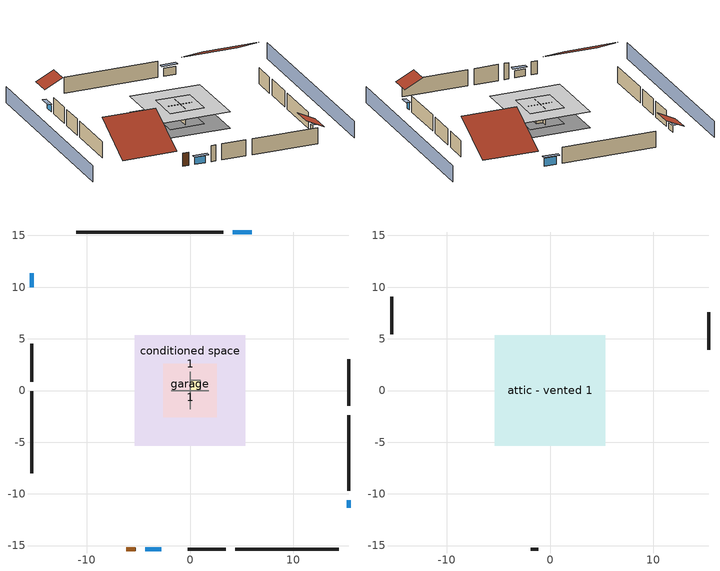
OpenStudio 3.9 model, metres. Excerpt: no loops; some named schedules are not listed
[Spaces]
garage 1
 floor foundation (Slab1 construction): -2.59,-2.59 -2.59,2.59 2.59,2.59 2.59,-2.59 z0
 wall outside (Wall1 construction): 15.33,-9.7 15.33,-2.39 z0:2.44
 wall outside (Wall2 construction): -0.22,-15.33 3.43,-15.33 z0:2.44
 wall outside (Wall12 construction): -15.33,4.51 -15.33,0.85 z0:2.44
 wall to conditioned space 1 (Wall5 construction Reversed): 1.83,0 -1.83,0 z0:2.44
 wall to conditioned space 1 (Wall6 construction Reversed): 0,1.83 0,-1.83 z0:2.44
conditioned space 1
 floor foundation (Slab2 construction): -5.34,-5.34 -5.34,5.34 5.34,5.34 5.34,-5.34 z0
 wall outside (Wall3 construction): 3.21,15.33 -11.03,15.33 z0:2.44
 wall outside (Wall4 construction): 15.33,-1.46 15.33,3.01 z0:2.44
 wall outside (Wall7 construction): 4.36,-15.33 14.4,-15.33 z0:2.44
 wall outside (Wall8 construction): -15.33,-0.08 -15.33,-7.99 z0:2.44
 wall outside (AdiabaticWallConstruction): 5.96,15.33 4.14,15.33 z0:1.22; 15.33,-11.35 15.33,-10.63 z0:0.98; -4.34,-15.33 -2.77,-15.33 z0:1.07; -15.33,11.35 -15.33,9.99 z0:0.92
 wall outside (AdiabaticWallConstruction 1): -6.19,-15.33 -5.27,-15.33 z0:2.03
 window (WindowConstruction): 5.96,15.33 4.14,15.33 z0:1.22
 window (WindowConstruction 1): 15.33,-11.35 15.33,-10.63 z0:0.98
 window (WindowConstruction 2): -4.34,-15.33 -2.77,-15.33 z0:1.07
 window (WindowConstruction 3): -15.33,11.35 -15.33,9.99 z0:0.91
 door (Door): -6.19,-15.33 -5.27,-15.33 z0:2.03
air source heat pump airloop ret air space
 floor adiabatic (AdiabaticConst): 0,0 0,1 1,1 1,0 z0
 wall adiabatic (AdiabaticConst): 0,1 0,0 1,0 1,1 0,1 z0:1
 ceiling adiabatic (AdiabaticConst): 1,0 1,1 0,1 0,0 z1
attic - vented 1
 floor to garage 1 (Floor1 construction): -2.59,-2.59 -2.59,2.59 2.59,2.59 2.59,-2.59 z2.44
 floor to conditioned space 1 (Floor2 construction Reversed): -5.34,-5.34 -5.34,5.34 5.34,5.34 5.34,-5.34 z2.44
 wall outside (Wall9 construction): 15.33,3.94 15.33,7.57 z0:2.44
 wall outside (Wall10 construction): -15.33,9.07 -15.33,5.43 z0:2.44
 wall outside (Wall11 construction): -1.84,-15.33 -1.15,-15.33 z0:2.44
 roof outside (Roof1 construction): 6.89,15.33,2.44 6.89,7.78,6.21 15.33,7.78,6.21 15.33,15.33,2.44
 roof outside (Roof2 construction): 15.33,-12.27,2.44 12.6,-12.27,3.81 12.6,-15.33,3.81 15.33,-15.33,2.44
 roof outside (Roof3 construction): -15.33,12.27,2.44 -12.6,12.27,3.81 -12.6,15.33,3.81 -15.33,15.33,2.44
 roof outside (Roof4 construction): -7.12,-15.33,2.44 -7.12,-7.98,6.11 -15.33,-7.98,6.11 -15.33,-15.33,2.44
shading: -19.9,15.33 -19.9,-15.33 / 19.9,-15.33 19.9,15.33 z0:2.44; 3.84,15.33 6.27,15.33 6.27,15.94 3.84,15.94 z1.52; 15.33,-10.33 15.33,-11.65 15.94,-11.65 15.94,-10.33 z1.28; -2.46,-15.33 -4.65,-15.33 -4.65,-15.94 -2.46,-15.94 z1.37; -15.33,9.69 -15.33,11.65 -15.94,11.65 -15.94,9.69 z1.22
[Site]
Portland Intl Arpt_OR: Latitude {deg}=45.59; Longitude {deg}=-122.6; Time Zone {hr}=-8; Elevation {m}=33; Terrain=Suburbs; Keep Site Location Information=Yes
[Site:GroundTemperature:Shallow]
10.2558, 8.96328, 8.85977, 9.47314, 11.9355, 14.3863, 16.5111, 17.8571, 17.9714, 16.8767, 14.8061, 12.4304
[Site:WaterMainsTemperature]
Calculation Method=Schedule; Temperature Schedule=mains temperature schedule
[Building]
Building 1
[Material] Roughness=Rough
Name | Thickness {m} | Conductivity {W/m-K} | Density {kg/m3} | Specific Heat {J/kg-K} | Thermal Absorptance | Solar Absorptance | Visible Absorptance
asphalt or fiberglass shingles | 0.00635 | 0.162714 | 1121.4 | 1465.45 | 0.9 | 0.85 | 0.85
roof rigid ins | 0.00281632 | 0.029427 | 32.04 | 1214.23 | 0.9 | 0.7 | 0.7
osb sheathing 0.5 in. | 0.0127 | 0.115458 | 512.64 | 1214.23 | 0.9 | 0.6 | 0.6
wood siding | 0.0254 | 0.102417 | 544.68 | 1172.36 | 0.9 | 0.85 | 0.85
osb sheathing 0.5 in. 1 | 0.0127 | 0.115458 | 512.64 | 1214.23 | 0.9 | 0.7 | 0.7
wall stud and cavity | 0.1397 | 0.727959 | 139.0536 | 1170.24 | 0.9 | 0.6 | 0.6
wall stud and cavity 1 | 0.1397 | 0.550994 | 139.0536 | 1170.24 | 0.9 | 0.7 | 0.7
gypsum board | 0.0127 | 0.160291 | 801 | 837.4 | 0.9 | 0.6 | 0.6
osb sheathing 0.5 in. 2; osb sheathing 0.5 in. 3 | 0.0127 | 0.115458 | 512.64 | 1214.23
wall stud and cavity 2 | 0.1397 | 0.335416 | 139.0536 | 1170.24 | 0.9 | 0.7 | 0.7
ceiling stud and cavity | 0.1397 | 1.39189 | 65.682 | 1177.47 | 0.9 | 0.7 | 0.7
ceiling loosefill ins | 0.0846667 | 0.0480833 | 16.02 | 1046.75 | 0.9 | 0.7 | 0.7
ceiling stud and cavity 1 | 0.1397 | 0.0920385 | 65.682 | 1177.47 | 0.9 | 0.7 | 0.7
concrete 4.0 in. | 0.1016 | 1.803125 | 2242.8 | 837.4 | 0.9 | 0.7 | 0.7
floor covering | 0.0127 | 0.0450781 | 54.468 | 1339.84 | 0.9 | 0.9 | 0.9
wood siding 1; wood siding 2 | 0.0254 | 0.102417 | 544.68 | 1172.36
wall rigid ins | 0.512978 | 0.029427 | 32.04 | 1214.23 | 0.9 | 0.7 | 0.7
wall stud and cavity 3 | 0.0889 | 0.380278 | 52.3479 | 1209.89 | 0.9 | 0.7 | 0.7
door material | 0.04445 | 0.0612267 | 512.64 | 1214.23 | 0.9 | 0.7 | 0.7
wall stud and cavity 4 | 0.0889 | 0.391764 | 83.0341 | 1211.67 | 0.9 | 0.7 | 0.7
furniture material conditioned space 1; furniture material garage 1 | 0.1524 | 0.115458 | 640.8 | 1214.23 | 0.9 | 0.6 | 0.6
[Construction]
Roof1 construction; Roof2 construction; Roof3 construction; Roof4 construction: asphalt or fiberglass shingles, roof rigid ins, osb sheathing 0.5 in.
Wall1 construction; Wall2 construction: wood siding, osb sheathing 0.5 in. 1, wall stud and cavity
Wall3 construction; Wall4 construction: wood siding, osb sheathing 0.5 in. 1, wall stud and cavity 1, gypsum board
Wall5 construction Reversed: gypsum board, wall stud and cavity 2, osb sheathing 0.5 in. 2
Wall6 construction Reversed: gypsum board, wall stud and cavity 2, osb sheathing 0.5 in. 3
Wall7 construction; Wall8 construction: wood siding, osb sheathing 0.5 in. 3, wall stud and cavity 1, gypsum board
Wall9 construction; Wall10 construction; Wall11 construction; Wall12 construction: wood siding, osb sheathing 0.5 in. 3, wall stud and cavity
Floor1 construction: ceiling stud and cavity
Floor2 construction Reversed: gypsum board, ceiling stud and cavity 1, ceiling loosefill ins
Slab1 construction: concrete 4.0 in.
Slab2 construction: concrete 4.0 in., floor covering
WindowConstruction; WindowConstruction 1; WindowConstruction 2; WindowConstruction 3: WindowMaterial
AdiabaticWallConstruction: wood siding 1, wall rigid ins, wall stud and cavity 3, gypsum board
Door: door material
AdiabaticWallConstruction 1: wood siding 2, wall rigid ins, wall stud and cavity 3, gypsum board
PartitionWallConstruction: gypsum board, wall stud and cavity 4, gypsum board
furniture construction conditioned space 1: furniture material conditioned space 1
furniture construction garage 1: furniture material garage 1
AdiabaticConst: Adiabatic
[WindowMaterial:SimpleGlazingSystem]
WindowMaterial: U-Factor {W/m2-K}=2.78222; Solar Heat Gain Coefficient=0.56
[Material:NoMass]
Adiabatic: Roughness=Rough; Thermal Resistance {m2-K/W}=176.1
[ThermalZone] Multiplier=1; Use Ideal Air Loads=No
Name | Volume {m3} | Thermostat
conditioned space | 278.185 | conditioned space temperature setpoint
attic - vented | 124.583
garage | 65.242
air source heat pump airloop ret air zone | 1
[Sizing:Zone] Zone Cooling Design Supply Air Temperature Input Method=SupplyAirTemperature; Zone Cooling Design Supply Air Temperature {C}=14; Zone Cooling Design Supply Air Temperature Difference {deltaC}=11.11; Zone Heating Design Supply Air Temperature Input Method=SupplyAirTemperature; Zone Heating Design Supply Air Temperature {C}=40; Zone Heating Design Supply Air Temperature Difference {deltaC}=11.11; Zone Cooling Design Supply Air Humidity Ratio {kg-H2O/kg-air}=0.0085; Zone Heating Design Supply Air Humidity Ratio {kg-H2O/kg-air}=0.008; Cooling Design Air Flow Method=DesignDay; Heating Design Air Flow Method=DesignDay; Account for Dedicated Outdoor Air System=No; Dedicated Outdoor Air System Control Strategy=NeutralSupplyAir; Dedicated Outdoor Air Low Setpoint Temperature for Design {C}=autosize; Dedicated Outdoor Air High Setpoint Temperature for Design {C}=autosize; Zone Load Sizing Method=Sensible Load Only No Latent Load; Zone Latent Cooling Design Supply Air Humidity Ratio Input Method=HumidityRatioDifference; Zone Cooling Design Supply Air Humidity Ratio Difference {kgWater/kgDryAir}=0.005; Zone Latent Heating Design Supply Air Humidity Ratio Input Method=HumidityRatioDifference; Zone Humidification Design Supply Air Humidity Ratio Difference {kgWater/kgDryAir}=0.005; Sizing Option=Coincident
attic - vented; garage; air source heat pump airloop ret air zone
[Space]
Name | Thermal Zone | Volume {m3}
conditioned space 1 | conditioned space | 278.185
attic - vented 1 | attic - vented | 124.583
garage 1 | garage | 65.242
air source heat pump airloop ret air space | air source heat pump airloop ret air zone
[ThermostatSetpoint:DualSetpoint]
conditioned space temperature setpoint: Heating Setpoint Temperature Schedule=heating setpoint; Cooling Setpoint Temperature Schedule=cooling setpoint; Temperature Difference Between Cutout And Setpoint {deltaC}=0
[Foundation:Kiva] Wall Height Above Grade {m}=0.1016; Wall Depth Below Slab {m}=0.2032
Name | Initial Indoor Air Temperature {C}
Foundation Kiva 1 | 13.4258
Foundation Kiva 2 | 20
[Foundation:Kiva:Settings]
Soil Conductivity {W/m-K}=1.9041; Soil Density {kg/m3}=1842.3; Soil Specific Heat {J/kg-K}=418.7; Ground Solar Absorptivity=0.9; Ground Thermal Absorptivity=0.9; Ground Surface Roughness {m}=0.03; Far-Field Width {m}=40; Deep-Ground Boundary Condition=ZeroFlux; Deep-Ground Depth {m}=40; Minimum Cell Dimension {m}=0.2; Maximum Cell Growth Coefficient=3; Simulation Timestep=Timestep
[SurfaceProperty:ExposedFoundationPerimeter] Exposed Perimeter Calculation Method=TotalExposedPerimeter
Name | Total Exposed Perimeter {m}
Slab1 | 14.6304
Slab2 | 39.80688
[SurfaceProperty:IncidentSolarMultiplier] Incident Solar Multiplier=1; Incident Solar Multiplier Schedule=trans schedule winter=0.85 summer=0.7
Window1; Window2; Window3; Window4
[InternalMass:Definition] Design Level Calculation Method=SurfaceArea
Name | Construction | Surface Area {m2}
partition wall mass | PartitionWallConstruction | 114.085
furniture mass conditioned space 1 | furniture construction conditioned space 1 | 45.63397
furniture mass garage 1 | furniture construction garage 1 | 2.67561
[InternalMass] Multiplier=1
Name | Internal Mass Definition | Space or SpaceType
partition wall mass | partition wall mass | conditioned space 1
furniture mass conditioned space 1 | furniture mass conditioned space 1 | conditioned space 1
furniture mass garage 1 | furniture mass garage 1 | garage 1
[EnergyManagementSystem:Sensor]
Name | Output Variable or Output Meter Index Key | Output Variable or Output Meter
water_heater_amb_temp | garage | Zone Mean Air Temperature
water_heater_amb_rh | garage | Zone Air Relative Humidity
water_heater_T_set | water heater setpoint | Schedule Value
out_pb_s |  | Site Outdoor Air Barometric Pressure
out_wt_s |  | Site Outdoor Air Humidity Ratio
site_vw_s |  | Site Wind Speed
cool_season | cooling season schedule | Schedule Value
air_source_heat_pump_airloop_AH_MFR_s | Node 6 | System Node Mass Flow Rate
air_source_heat_pump_airloop_AH_VFR_s | Node 6 | System Node Current Density Volume Flow Rate
air_source_heat_pump_airloop_AH_Tout_s | Node 6 | System Node Temperature
air_source_heat_pump_airloop_AH_Wout_s | Node 6 | System Node Humidity Ratio
air_source_heat_pump_airloop_RA_T_s | Node 9 | System Node Temperature
air_source_heat_pump_airloop_Ra_W_s | Node 9 | System Node Humidity Ratio
air_source_heat_pump_airloop_0_DZ_T_s | attic - vented | Zone Air Temperature
air_source_heat_pump_airloop_0_DZ_W_s | attic - vented | Zone Mean Air Humidity Ratio
natural_vent_s | natural vent schedule | Schedule Value
htg_sp_s | heating setpoint | Schedule Value
clg_sp_s | cooling setpoint | Schedule Value
mech_vent_range_fan_0_sch_s | mech vent range fan 0 schedule | Schedule Value
mech_vent_bath_fan_0_sch_s | mech vent bath fan 0 schedule | Schedule Value
clothes_dryer_exhaust_0_sch_s | clothes_dryer | Schedule Value
htg_load_cond |  | Heating:EnergyTransfer:Zone:CONDITIONED SPACE
clg_load_cond |  | Cooling:EnergyTransfer:Zone:CONDITIONED SPACE
htg_load_duct |  | Heating:EnergyTransfer:Zone:AIR SOURCE HEAT PUMP AIRLOOP RET AIR ZONE
clg_load_duct |  | Cooling:EnergyTransfer:Zone:AIR SOURCE HEAT PUMP AIRLOOP RET AIR ZONE
s_conv | Floor2 | Surface Inside Face Convection Heat Gain Energy
s_ig | Floor2 | Surface Inside Face Internal Gains Radiation Heat Gain Energy
s_sol | Floor2 | Surface Inside Face Solar Radiation Heat Gain Energy
s_lgt | Floor2 | Surface Inside Face Lights Radiation Heat Gain Energy
s_surf | Floor2 | Surface Inside Face Net Surface Thermal Radiation Heat Gain Energy
s_conv_1 | Slab2 | Surface Inside Face Convection Heat Gain Energy
s_ig_1 | Slab2 | Surface Inside Face Internal Gains Radiation Heat Gain Energy
s_sol_1 | Slab2 | Surface Inside Face Solar Radiation Heat Gain Energy
s_lgt_1 | Slab2 | Surface Inside Face Lights Radiation Heat Gain Energy
s_surf_1 | Slab2 | Surface Inside Face Net Surface Thermal Radiation Heat Gain Energy
ss_sol | Door1 | Surface Inside Face Solar Radiation Heat Gain Energy
ss_lgt | Door1 | Surface Inside Face Lights Radiation Heat Gain Energy
ss_conv | Door1 | Surface Inside Face Convection Heat Gain Energy
ss_ig | Door1 | Surface Inside Face Internal Gains Radiation Heat Gain Energy
ss_surf | Door1 | Surface Inside Face Net Surface Thermal Radiation Heat Gain Energy
ss_conv_1 | Window1 | Surface Inside Face Convection Heat Gain Energy
ss_ig_1 | Window1 | Surface Inside Face Internal Gains Radiation Heat Gain Energy
ss_surf_1 | Window1 | Surface Inside Face Net Surface Thermal Radiation Heat Gain Energy
ss_trans_in | Window1 | Surface Window Transmitted Solar Radiation Rate
ss_back_out | Window1 | Surface Window Shortwave from Zone Back Out Window Heat Transfer Rate
ss_trans_out | Window1 | Surface Inside Face Initial Transmitted Diffuse Transmitted Out Window Solar Radiation Rate
ss_conv_2 | Window2 | Surface Inside Face Convection Heat Gain Energy
ss_ig_2 | Window2 | Surface Inside Face Internal Gains Radiation Heat Gain Energy
ss_surf_2 | Window2 | Surface Inside Face Net Surface Thermal Radiation Heat Gain Energy
ss_trans_in_1 | Window2 | Surface Window Transmitted Solar Radiation Rate
ss_back_out_1 | Window2 | Surface Window Shortwave from Zone Back Out Window Heat Transfer Rate
ss_trans_out_1 | Window2 | Surface Inside Face Initial Transmitted Diffuse Transmitted Out Window Solar Radiation Rate
ss_conv_3 | Window3 | Surface Inside Face Convection Heat Gain Energy
ss_ig_3 | Window3 | Surface Inside Face Internal Gains Radiation Heat Gain Energy
ss_surf_3 | Window3 | Surface Inside Face Net Surface Thermal Radiation Heat Gain Energy
ss_trans_in_2 | Window3 | Surface Window Transmitted Solar Radiation Rate
ss_back_out_2 | Window3 | Surface Window Shortwave from Zone Back Out Window Heat Transfer Rate
ss_trans_out_2 | Window3 | Surface Inside Face Initial Transmitted Diffuse Transmitted Out Window Solar Radiation Rate
ss_conv_4 | Window4 | Surface Inside Face Convection Heat Gain Energy
ss_ig_4 | Window4 | Surface Inside Face Internal Gains Radiation Heat Gain Energy
ss_surf_4 | Window4 | Surface Inside Face Net Surface Thermal Radiation Heat Gain Energy
ss_trans_in_3 | Window4 | Surface Window Transmitted Solar Radiation Rate
ss_back_out_3 | Window4 | Surface Window Shortwave from Zone Back Out Window Heat Transfer Rate
ss_trans_out_3 | Window4 | Surface Inside Face Initial Transmitted Diffuse Transmitted Out Window Solar Radiation Rate
s_conv_2 | Wall3 | Surface Inside Face Convection Heat Gain Energy
s_ig_2 | Wall3 | Surface Inside Face Internal Gains Radiation Heat Gain Energy
s_sol_2 | Wall3 | Surface Inside Face Solar Radiation Heat Gain Energy
s_lgt_2 | Wall3 | Surface Inside Face Lights Radiation Heat Gain Energy
s_surf_2 | Wall3 | Surface Inside Face Net Surface Thermal Radiation Heat Gain Energy
s_conv_3 | Wall4 | Surface Inside Face Convection Heat Gain Energy
s_ig_3 | Wall4 | Surface Inside Face Internal Gains Radiation Heat Gain Energy
s_sol_3 | Wall4 | Surface Inside Face Solar Radiation Heat Gain Energy
s_lgt_3 | Wall4 | Surface Inside Face Lights Radiation Heat Gain Energy
s_surf_3 | Wall4 | Surface Inside Face Net Surface Thermal Radiation Heat Gain Energy
s_conv_4 | Wall5 | Surface Inside Face Convection Heat Gain Energy
s_ig_4 | Wall5 | Surface Inside Face Internal Gains Radiation Heat Gain Energy
s_sol_4 | Wall5 | Surface Inside Face Solar Radiation Heat Gain Energy
s_lgt_4 | Wall5 | Surface Inside Face Lights Radiation Heat Gain Energy
s_surf_4 | Wall5 | Surface Inside Face Net Surface Thermal Radiation Heat Gain Energy
s_conv_5 | Wall6 | Surface Inside Face Convection Heat Gain Energy
s_ig_5 | Wall6 | Surface Inside Face Internal Gains Radiation Heat Gain Energy
s_sol_5 | Wall6 | Surface Inside Face Solar Radiation Heat Gain Energy
s_lgt_5 | Wall6 | Surface Inside Face Lights Radiation Heat Gain Energy
s_surf_5 | Wall6 | Surface Inside Face Net Surface Thermal Radiation Heat Gain Energy
s_conv_6 | Wall7 | Surface Inside Face Convection Heat Gain Energy
s_ig_6 | Wall7 | Surface Inside Face Internal Gains Radiation Heat Gain Energy
s_sol_6 | Wall7 | Surface Inside Face Solar Radiation Heat Gain Energy
s_lgt_6 | Wall7 | Surface Inside Face Lights Radiation Heat Gain Energy
s_surf_6 | Wall7 | Surface Inside Face Net Surface Thermal Radiation Heat Gain Energy
s_conv_7 | Wall8 | Surface Inside Face Convection Heat Gain Energy
s_ig_7 | Wall8 | Surface Inside Face Internal Gains Radiation Heat Gain Energy
s_sol_7 | Wall8 | Surface Inside Face Solar Radiation Heat Gain Energy
s_lgt_7 | Wall8 | Surface Inside Face Lights Radiation Heat Gain Energy
s_surf_7 | Wall8 | Surface Inside Face Net Surface Thermal Radiation Heat Gain Energy
im_conv | furniture mass conditioned space 1 | Surface Inside Face Convection Heat Gain Energy
im_ig | furniture mass conditioned space 1 | Surface Inside Face Internal Gains Radiation Heat Gain Energy
im_sol | furniture mass conditioned space 1 | Surface Inside Face Solar Radiation Heat Gain Energy
im_lgt | furniture mass conditioned space 1 | Surface Inside Face Lights Radiation Heat Gain Energy
im_surf | furniture mass conditioned space 1 | Surface Inside Face Net Surface Thermal Radiation Heat Gain Energy
im_conv_1 | partition wall mass | Surface Inside Face Convection Heat Gain Energy
[ElectricEquipment:Definition] Design Level Calculation Method=EquipmentLevel
Name | Design Level {W} | Fraction Latent | Fraction Radiant | Fraction Lost
ceiling fan | 17.0044 | 0 | 0.558 | 0
clothes washer | 623.929 | 0.03 | 0.162 | 0.7
clothes dryer | 7057.04 | 0.015 | 0.081 | 0.85
dishwasher | 461.55 | 0.3 | 0.18 | 0.4
fridge | 43.7215 | 0 | 0.6 | 0
cooking range | 1474.06 | 0.08 | 0.432 | 0.2
misc tv | 731.759 | 0 | 0.6 | 0
misc plug loads | 395.518 | 0.021 | 0.558 | 0.049
misc permanent spa heater | 518.034 | 0 | 0 | 1
misc permanent spa pump | 541.737 | 0 | 0 | 1
whole house fan; mech vent house fan | 0 | 0 | 0 | 1
mech vent house fan cfis | 0 | 0 | 0 | 0
mech vent range fan 0; mech vent bath fan 0 | 30 | 0 | 0 | 1
[ElectricEquipment] Space or SpaceType=conditioned space 1
Name | Electric Equipment Definition | Schedule
ceiling fan | ceiling fan | ceiling_fan
clothes washer | clothes washer | clothes_washer
clothes dryer | clothes dryer | clothes_dryer
dishwasher | dishwasher | dishwasher
fridge | fridge | fridge schedule
cooking range | cooking range | cooking_range
misc tv | misc tv | plug_loads_tv
misc plug loads | misc plug loads | plug_loads_other
misc permanent spa heater | misc permanent spa heater | misc permanent spa heater schedule
misc permanent spa pump | misc permanent spa pump | misc permanent spa pump schedule
whole house fan | whole house fan | Always On Discrete
mech vent house fan | mech vent house fan | mech vent house fan schedule
mech vent house fan cfis | mech vent house fan cfis | mech vent house fan cfis schedule
mech vent range fan 0 | mech vent range fan 0 | mech vent range fan 0 schedule
mech vent bath fan 0 | mech vent bath fan 0 | mech vent bath fan 0 schedule
[OtherEquipment:Definition] Design Level Calculation Method=EquipmentLevel
Name | Design Level {W} | Fraction Latent | Fraction Radiant | Fraction Lost
water heater sens; air source heat pump airloop_0 SupSensLkToCond; air source heat pump airloop_0 SupCondToLv; air source heat pump airloop_0 RetCondToRP; air source heat pump airloop_0 RetSensLkToRP; air source heat pump airloop_0 SupCondToDZ; air source heat pump airloop_0 RetCondToDZ; air source heat pump airloop_0 SupSensLkToDZ; mech vent house fan sensible load | 0 | 0 | 0 | 0
water heater lat; air source heat pump airloop_0 SupLatLkToCond; air source heat pump airloop_0 RetLatLkToRP; air source heat pump airloop_0 SupLatLkToDZ; mech vent house fan latent load | 0 | 1 | 0 | 0
water heater energy adjustment1 | 0.01 | 0 | 0 | 1
clothes dryer 2 | 0 | 0.015 | 0.081 | 0.85
cooking range 2 | 0 | 0.08 | 0.432 | 0.2
general water use sensible | -98.09 | 0 | 0.6 | 0
general water use latent | 99.529 | 1 | 0 | 0
[OtherEquipment]
Name | Other Equipment Definition | Space or SpaceType | Schedule | Fuel Type
water heater sens | water heater sens | garage 1 | Always On Discrete
water heater lat | water heater lat | garage 1 | Always On Discrete
water heater energy adjustment1 | water heater energy adjustment1 | garage 1 | Always On Discrete | Electricity
clothes dryer 1 | clothes dryer 2 | conditioned space 1 | clothes_dryer | Electricity
cooking range 1 | cooking range 2 | conditioned space 1 | cooking_range | Electricity
general water use sensible | general water use sensible | conditioned space 1 | general water use schedule
general water use latent | general water use latent | conditioned space 1 | general water use schedule
air source heat pump airloop_0 SupSensLkToCond | air source heat pump airloop_0 SupSensLkToCond | conditioned space 1 | Always On Discrete
air source heat pump airloop_0 SupLatLkToCond | air source heat pump airloop_0 SupLatLkToCond | conditioned space 1 | Always On Discrete
air source heat pump airloop_0 SupCondToLv | air source heat pump airloop_0 SupCondToLv | conditioned space 1 | Always On Discrete
air source heat pump airloop_0 RetCondToRP | air source heat pump airloop_0 RetCondToRP | air source heat pump airloop ret air space | Always On Discrete
air source heat pump airloop_0 RetSensLkToRP | air source heat pump airloop_0 RetSensLkToRP | air source heat pump airloop ret air space | Always On Discrete
air source heat pump airloop_0 RetLatLkToRP | air source heat pump airloop_0 RetLatLkToRP | air source heat pump airloop ret air space | Always On Discrete
air source heat pump airloop_0 SupCondToDZ | air source heat pump airloop_0 SupCondToDZ | attic - vented 1 | Always On Discrete
air source heat pump airloop_0 RetCondToDZ | air source heat pump airloop_0 RetCondToDZ | attic - vented 1 | Always On Discrete
air source heat pump airloop_0 SupSensLkToDZ | air source heat pump airloop_0 SupSensLkToDZ | attic - vented 1 | Always On Discrete
air source heat pump airloop_0 SupLatLkToDZ | air source heat pump airloop_0 SupLatLkToDZ | attic - vented 1 | Always On Discrete
mech vent house fan sensible load | mech vent house fan sensible load | conditioned space 1 | Always On Discrete
mech vent house fan latent load | mech vent house fan latent load | conditioned space 1 | Always On Discrete
[WaterUse:Equipment:Definition]
Name | Peak Flow Rate {m3/s}
clothes washer | 1.32535e-05
dishwasher | 8.26039e-06
[Lights:Definition] Design Level Calculation Method=LightingLevel; Fraction Radiant=0.6; Fraction Visible=0.2; Return Air Fraction=0
Name | Lighting Level {W}
interior lighting | 223.393
garage lighting | 9.8803
[Lights] Fraction Replaceable=1
Name | Lights Definition | Space or SpaceType | Schedule
interior lighting | interior lighting | conditioned space 1 | lighting_interior
garage lighting | garage lighting | garage 1 | lighting_garage
[Exterior:Lights:Definition]
exterior lighting: Design Level {W}=6.19068
[Exterior:Lights]
exterior lighting: Exterior Lights Definition=exterior lighting; Schedule=exterior lighting schedule
[People:Definition]
occupants: Number of People Calculation Method=People; Number of People {people}=5; Fraction Radiant=0.314171; Sensible Heat Fraction=0.56303; Carbon Dioxide Generation Rate {m3/s-W}=0; Enable ASHRAE 55 Comfort Warnings=No; Mean Radiant Temperature Calculation Type=EnclosureAveraged
[People]
occupants: People Definition=occupants; Space or SpaceType=conditioned space 1; Number of People Schedule=occupants; Activity Level Schedule=occupants activity schedule; Multiplier=1
[ZoneMixing] Schedule=Always On Continuous; Design Flow Rate Calculation Method=Flow/Zone; Design Flow Rate {m3/s}=0
Name | Zone or Space | Source Zone or Space
air source heat pump airloop_0 ZoneMixDZToCond mix | conditioned space | attic - vented
air source heat pump airloop_0 ZoneMixCondToDZ mix; whole house fan mix | attic - vented | conditioned space
[SpaceInfiltration:DesignFlowRate] Schedule=Always On Discrete; Design Flow Rate Calculation Method=Flow/Space; Design Flow Rate {m3/s}=0
Name | Space or SpaceType
natural vent flow; whole house fan flow; infil flow | conditioned space 1
attic_vented 1 duct leakage imbalance infil flow | attic - vented 1
[SpaceInfiltration:EffectiveLeakageArea] Schedule=Always On Discrete
Name | Space or SpaceType | Effective Air Leakage Area {cm2} | Stack Coefficient | Wind Coefficient
infil garage 1 | garage 1 | 543.674 | 0.000129147 | 4.38083e-05
infil attic - vented 1 | attic - vented 1 | 4694.23 | 0.000184533 | 3.53165e-05
